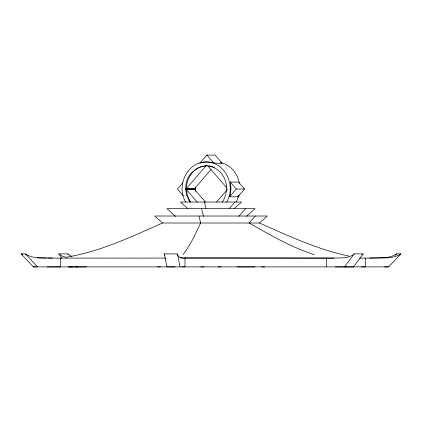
<?xml version="1.0" encoding="UTF-8"?>
<svg xmlns="http://www.w3.org/2000/svg" width="422" height="422" viewBox="0 0 422 422"><rect width="100%" height="100%" fill="white"/><g stroke="black" fill="none" stroke-linecap="round" stroke-linejoin="round"><path stroke-width="0.63" d="M185.015 258.106L185 266.899L166.912 266.899L164.311 253.886L177.488 253.912C177.884 257.71 181.845 258.538 185.015 258.106L332.863 258.069M326.449 266.899L326.464 258.079M214.418 167.471C200.698 161.215 184.873 173.817 185.828 188.317L185.221 189.014L185.749 189.62L186.703 195.259L188.887 200.344L190.164 202.038M190.881 202.038L189.605 200.344L187.421 195.259L186.466 189.62L197.227 202.038M188.972 189.62L186.461 189.736M192.195 189.62L194.7 189.62L205.461 202.038M185.221 189.014L194.89 189.014L195.418 189.62L195.734 191.577M194.89 189.014L195.492 188.317L195.56 187.12M238.504 196.8L229.552 196.8L230.238 194.901L230.992 188.328L230.27 182.056L238.504 182.056L244.533 189.014L237.786 196.8L238.129 195.85M239.184 194.901L236.315 202.038M226.646 202.038C235.977 186.846 226.276 163.282 207.682 161.953C187.679 160.56 175.531 185.981 185.749 202.038M354.211 253.886L344.537 266.899L353.488 266.926L363.163 253.912L354.211 253.886C348.503 258.981 340.201 257.62 333.19 258.064M222.167 202.038L223.444 200.344L225.628 195.259L226.582 189.62L227.115 189.014L226.508 188.317C226.836 177.931 219.229 167.639 208.732 166.073M182.937 254.63C190.644 245.214 195.296 233.82 200.656 223.006L198.973 216.017M182.884 182.768L177.467 189.014L183.322 195.761M199.759 163.298L206.885 155.074L215.12 155.074L222.062 163.087C214.74 164.3 207.376 160.207 200.276 163.114M205.103 166.073L206.168 164.844L207.234 166.073M205.82 166.073L186.54 188.317C186.218 177.931 193.825 167.639 204.317 166.073M194.774 188.317L211.047 169.544M216.539 202.038L226.872 190.122M229.552 196.8L236.299 189.014L244.533 189.014M238.836 216.386L245.636 208.658M229.262 208.563L235.043 202.038M255.289 216.017L249.08 223.006C270.133 234.875 291.143 247.361 314.337 254.63M395.361 255.257L396.675 253.859L400.9 253.859L388.63 266.889L361.406 266.899M246.395 216.386L255.041 208.658L166.959 208.658L175.605 216.386M234.189 208.589L241.574 202.038L180.431 202.038L187.816 208.589M259.424 223.006L267.321 216.017L154.684 216.017L162.575 223.006L259.424 223.006C288.516 235.909 317.671 249.55 349.01 256.075M363.163 253.912L361.876 254.899M396.675 253.859C388.746 259.224 378.55 257.489 369.54 258.074M400.9 253.859C392.972 259.224 382.775 257.489 373.765 258.074L359.718 258.095M162.575 223.006C131.527 236.7 100.367 251.57 66.613 257.167M61.934 258.079L58.837 253.912L67.789 253.886L71.666 256.365M72.352 266.915L68.517 266.926L86.605 266.899M75.549 266.904L77.463 266.899M52.465 258.095C43.455 257.52 33.259 259.266 25.325 253.912L21.1 253.886L33.375 266.899L60.604 266.899L60.599 258.106L47.818 258.064M200.904 266.915L204.095 266.91M255.094 266.899L237.006 266.899M261.498 266.883L264.689 266.878M185.828 188.317L195.492 188.317M185.749 189.62L195.418 189.62M226.582 189.62L227.3 189.62M165.946 258.079L60.599 258.106M33.375 266.899L36.002 266.899M47.174 266.899L175.162 266.899M182.283 266.904L346.567 266.899M353.14 266.899L365.626 266.899L365.626 258.095M384.405 266.889L388.63 266.889M180.173 257.858L333.839 258.095M335.395 266.899L353.488 266.926M217.947 266.878L221.139 266.883M157.353 266.91L160.55 266.915M46.599 258.053L37.268 257.858M66.191 257.357L62.029 256.075L58.837 253.912M220.97 162.707C230.639 164.722 237.892 173.774 239.369 183.312M220.252 162.707L222.062 163.087M22.735 254.867L21.1 253.886M25.325 253.912L37.6 266.926M206.885 155.074L213.827 163.087M230.27 182.056L236.299 189.014M207.951 166.073L226.799 187.822M67.789 253.886L68.564 254.925M164.828 255.299L164.311 253.886M204.47 202.038L205.999 208.389M201.595 208.658L203.441 216.386M177.488 253.912L180.083 266.926"/></g></svg>
